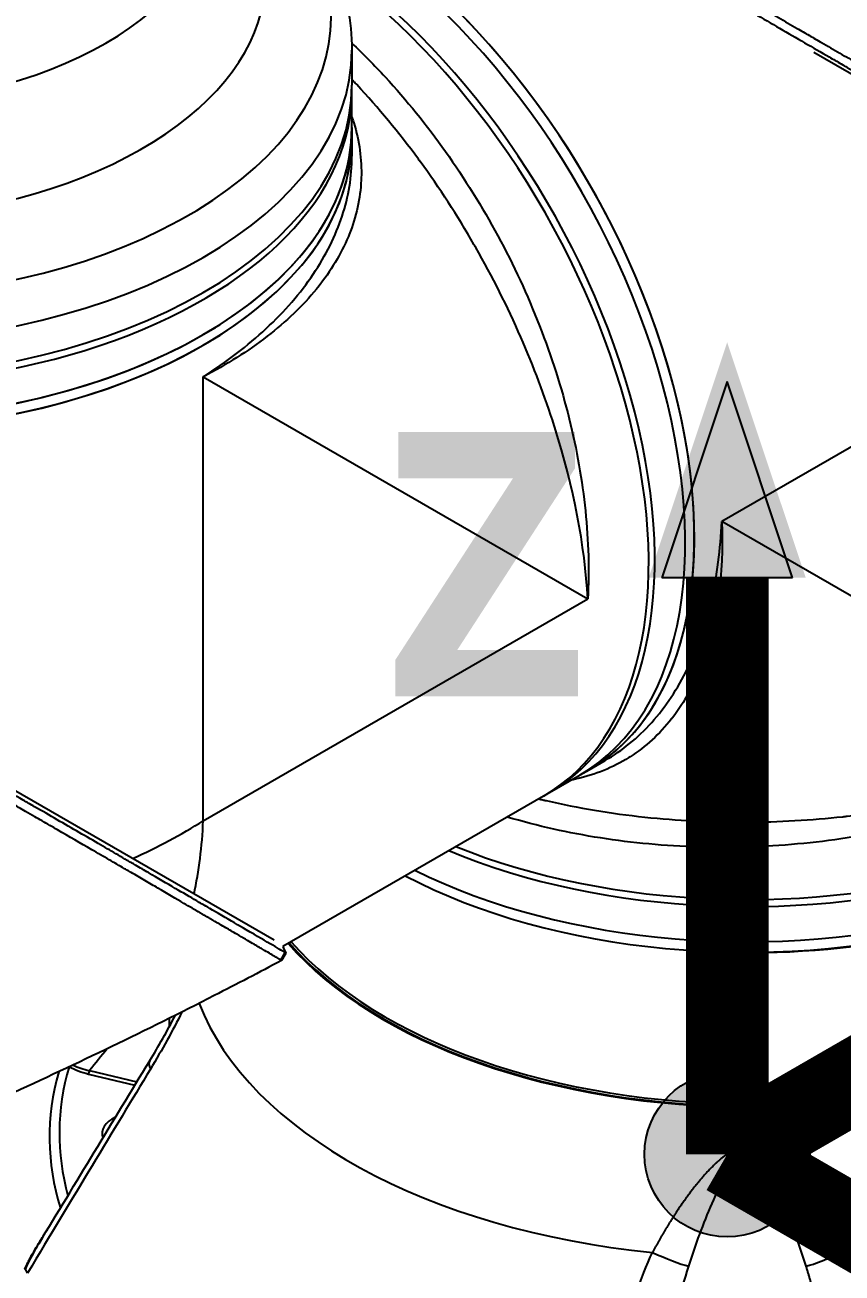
# Model space of a CAD drawing. Header units: millimetres. Extents: x 0 to 4378, y 0 to 2376.
# Drawn here: x 2624.8 to 2719.8, y 1084.8 to 1229.9 of the extents above; entities that cross this region are included whole.
import ezdxf

# ---------------------------------------------------------------- set-up
doc = ezdxf.new("R2010")
doc.units = ezdxf.units.MM
doc.header["$LTSCALE"] = 0.2
for name, color, linetype in [('01_Object Line', 4, 'Continuous'), ('07_Special Line2', 76, 'Continuous'), ('12_Before Rev.Num.', 5, 'Continuous')]:
    doc.layers.add(name, color=color, linetype=linetype)
doc.layers.add('14_Mark', color=7, linetype='Continuous', true_color=0xe03c31)
doc.styles.add('Rainbow-5.0 Style', font='malgunsl.ttf')

# ---------------------------------------------------------------- blocks, each defined once
blk = doc.blocks.new('Blk$A32R2-0W24N')
for p, q in [((-45.93464633045369, 192.9506762320998), (-45.93464633045369, 188.8681933274602)), ((7.732759883050676, 192.7212172819964), (57.86856884542067, 163.7752944815293)), ((-45.93464633045369, 183.9692138418941), (-45.93464633045369, 188.0516967465301)), ((-45.93464633045733, 183.9692138418977), (-45.93464633045733, 182.7444689705044)), ((-40.96117069884531, 183.8470536750756), (-40.96082902737726, 183.8472509391904)), ((-40.5296627136413, 183.3093664109401), (-40.52997333118037, 183.3092142546302)), ((-40.4784478513393, 183.244426869318), (-40.47880016640192, 183.2454016344564)), ((-45.93464633045369, 182.7444689705007), (-45.93464633045369, 180.6164901960656)), ((-38.26035100993977, 180.3451734872579), (-38.26034904169137, 180.3451562649061)), ((-45.0872180275619, 175.7100448865749), (-45.08842148147596, 175.7094065359997)), ((-50.75671425797555, 164.353897581932), (-50.75663486595658, 164.3537743572815)), ((-28.84129116690019, 164.9763783476883), (-28.84142324921413, 164.9764529962995)), ((-28.81699242659306, 164.9279227679435), (-28.81695382187536, 164.9280322944614)), ((41.71930008756863, 163.9650476075185), (-2.96984848354623, 138.1637556501228)), ((-51.23093390135364, 163.8258257564376), (-51.23104385684564, 163.8260137911129)), ((-63.21534623903426, 103.3810013051443), (-63.21534623903426, 154.9835852198448)), ((-63.21534624003834, 154.9835852192555), (-18.5261976692309, 129.1822932620489)), ((-19.87349360305234, 146.4380846960339), (-19.87431748205017, 146.4376196808516)), ((-19.1488812506359, 142.1758959664949), (-19.14427548459935, 142.1710339223137)), ((41.71930008687741, 112.3624636932727), (-2.969848483920941, 138.1637556504793)), ((-18.44102196390668, 132.7609012753528), (-18.43939437555855, 132.7619457138862)), ((-63.21534624008927, 103.3810013045368), (-18.52619766946009, 129.1822932616487)), ((-54.97415183376688, 89.48891395830287), (-105.0845371853084, 118.4201584302136)), ((-18.37112908870586, 109.3177886588528), (-16.52838414501093, 110.3816979481453)), ((-16.52831330822664, 110.3817388409771), (-16.52827844501917, 110.3817589692117)), ((-19.43178926048859, 108.7054162231616), (-18.37112908870768, 109.3177886588601)), ((-22.96732316641646, 106.6641747708418), (-19.43178926048495, 108.705416223158)), ((-23.67442994760131, 106.2559264803785), (-53.96338335555629, 88.76859107681594)), ((-63.26779818351497, 102.3707042449751), (-63.26776356911432, 102.3707251388005)), ((-63.56294873988372, 99.13495089263597), (-63.56296629234203, 99.1372829594402)), ((-54.19691846721435, 87.18780060842255), (-53.69703427506101, 88.05362541640352)), ((-53.62372925124509, 88.0030768613542), (-54.12358011204742, 87.13730978524836)), ((1.970671492541442, 88.06281942805799), (1.967472924397953, 88.1157018302838)), ((-67.13684783530334, 79.47637642240807), (-67.12533398332016, 80.43056461357264)), ((-67.15050255768801, 78.34476774169161), (-67.15049614420423, 78.3452992466955)), ((-76.42625234851585, 74.34384642215446), (-70.92339744642413, 73.02883422606101)), ((-76.54101841079864, 73.94534375977673), (-71.14948475423444, 72.65597837120004)), ((0.45510363439098, 70.13576203753473), (0.4502388746768702, 70.21619183248913)), ((1.448913654097851, 71.03763382932812), (1.452619924624742, 70.97635751005146)), ((-4.795848645408114, 57.21489369974734), (-4.796001074217202, 57.21252053845819))]:
    blk.add_line(p, q)
for centre, major_axis, ratio, start_param, end_param in [((-104.9346463304537, 196.8698598205519), (-56.59999999999987, -5.745404152435185e-14), 0.5773502691896258, 5.575267253678036, 10.13269601427093), ((-104.9346463304537, 201.5238903318386), (48.99999999999989, 4.996003610813205e-14), 0.5773502691896258, 2.641526867392184, 6.783251093377194), ((-104.9346463304537, 211.3218493029708), (-42.9999999999999, -5.370703881624197e-14), 0.5773502691896258, 0, 3.14159265358979), ((-47.87112908871495, 160.4132874821371), (29.50000000000356, -51.09549882327981), 0.5773502691897108, 0, 2.500920673334123), ((-48.93178926049586, 159.8009150464422), (29.50000000000357, -51.09549882327982), 0.5773502691897108, 0, 2.437853318016238), ((-48.93178926049222, 159.800915046435), (29.50000000000662, -51.09549882327804), 0.5773502691897108, 0, 2.43785331801601), ((-47.87112908871131, 160.4132874821335), (29.50000000000501, -51.095498823279), 0.5773502691897103, 2.158933022814045e-13, 2.347719812479526), ((-52.46732316642374, 157.7596735941188), (29.50000000000661, -51.09549882327805), 0.5773502691897111, 6.271200159552621, 8.537461915029683), ((-53.17442994760677, 157.3514253036556), (29.50000000000353, -51.09549882327992), 0.5773502691897109, 0, 2.223797617280301), ((-104.9346463304537, 192.9506762320998), (-58.99999999999986, -5.526828994462106e-14), 0.577350269189626, 0, 3.141592653589791), ((-104.9346463304537, 188.8681933274602), (-58.99999999999986, -6.263739527057054e-14), 0.577350269189626, 0, 3.141592653589791), ((-104.9346463304537, 188.0516967465301), (59.00000000000003, 3.099083489832566e-14), 0.5773502691896263, 3.129607505961591, 6.295170454807365), ((-104.9346463304573, 183.9692138418977), (58.99999999999998, -1.993342990669333e-12), 0.5773502691896263, 3.141592653590159, 6.28318530717983), ((-104.9346463304537, 183.9692138418941), (59.00000000000004, 3.684552662974739e-14), 0.5773502691896263, 3.141592653589792, 6.283185307179585), ((-104.9346463304573, 182.7444689705044), (59, 8.84292639113937e-14), 0.5773502691896263, 3.141592653589779, 6.283185307179571), ((-104.9346463304537, 182.7444689705007), (59.00000000000004, 3.584632590758475e-12), 0.5773502691896263, 3.935465494700098, 6.283185307179274), ((11.49999999760803, 201.2231974896422), (-59.55512013460002, -6.744604874597825e-14), 0.5773502691896266, 0.7197705191019104, 0.7198013774410299), ((-38.349865213464, 165.9103917435386), (7.038307434912811, -12.19070607655343), 0.5773502691897108, 4.009786573945192, 4.009889088588389), ((-39.03229432387161, 165.5163911129421), (-7.538002848421741, 13.05620392106148), 0.5773502691897107, 1.024942765399047, 1.02496895615378), ((-2.37923813983798e-09, 152.3707961600085), (41.22500000000003, -2.423061751244404e-12), 0.5773502691896266, 2.407206995986531, 2.407208207024926), ((-25.78503936649577, 161.4812988118465), (2.086997151580644, -3.614785101787624), 0.5773502691897108, 3.543324367558018, 3.543358982471823), ((-21.69475429606973, 157.9636059558361), (1.502030149729136, -2.599841699367993), 0.5768803744338246, 3.637472782233321, 3.637477629888447), ((-18.95920412480336, 141.5541983094008), (0.3629905463261001, 0.3438573298300905), 0.3124597141036979, 1.590288555759715, 1.600406814922557), ((-18.42634136287415, 143.0974512484318), (1.489878993832679, -2.537724769499104), 0.6005541222674082, 5.237396690512462, 5.239746467622037), ((-12.46305473890789, 132.8499600280084), (-4.709524616951547, 8.157135916053996), 0.5773502691897108, 1.241654517838505, 1.242259115526974), ((-4.45788342726155, 132.8640177829875), (-1.050000000000345, 1.818653347947124), 0.5773502691897107, 4.178648361636808, 4.182618535143868), ((-4.45788342726155, 132.8640177829875), (1.050000000000235, -1.818653347947186), 0.577350269189711, 0.3608548924216475, 0.365748066909947), ((-20.54855602862881, 132.5894121662495), (1.755554613558159, -3.040709786143769), 0.5773502691897109, 0.1875274560292848, 0.187579561267337), ((-2.386514097452164e-09, 127.4676504417075), (59, 4.129509234562789e-14), 0.5773502691896264, 4.084224324664948, 6.295170454809195), ((-2.390152076259255e-09, 128.284147022634), (59.00000000000002, 4.421463195569687e-14), 0.5773502691896266, 4.101409425193822, 6.283185307179586), ((-2.375600161030889e-09, 151.962547869538), (45.52041990660653, 5.308253836489031e-14), 0.5773502691896266, 4.624837235398084, 4.624880793921906), ((-2.386514097452164e-09, 123.3851675370679), (59, 6.632194793354529e-14), 0.5773502691896263, 3.998893437925773, 6.283185307179583), ((-2.386514097452164e-09, 123.3851675370679), (59, 3.316097396677264e-14), 0.5773502691896263, 3.998893437925778, 6.283185307179585), ((-2.384695108048618e-09, 122.1604226656709), (59.09165072549224, 1.249000902703301e-15), 0.5773502691896264, 4.745744571991546, 6.338887980494307), ((-2.386514097452164e-09, 122.1604226656746), (59, 6.632194793354529e-14), 0.5773502691896263, 3.973424453184697, 6.283185307179583), ((-104.9346463304537, 127.467650441693), (58.9766781546919, 2.737738251465375), 0.6058813899903289, 5.288242262427492, 5.469669122578124), ((-104.9346463304537, 127.467650441693), (-27.11738820267104, 52.44417063851125), 0.6058813899904081, 3.77368197804071, 3.955108838191336), ((-2.384695108048618e-09, 106.2501111650199), (59.60191148938174, -3.903127820947816e-15), 0.5773502691896264, 4.737196531584993, 6.121673732729576), ((-2.384695108048618e-09, 104.6057461757264), (-59.70549839655694, -2.029626466892864e-15), 0.5773502691896263, 0.4657502136331582, 1.57841887507259), ((-2.384695108048618e-09, 104.6057461757264), (-59.56615699225514, -5.074066167232161e-16), 0.5773502691896263, 0.4649758184422996, 1.578355034409329), ((-2.384695108048618e-09, 104.7633464279643), (59.36627882685134, 3.547162563677375e-12), 0.5773502691896263, 3.608875971456701, 4.719947687998945), ((-2.384695108048618e-09, 90.34651612197922), (-65.25560367725629, 4.621303340002215e-14), 0.5773502691896264, 0.2191240792384068, 1.401331168115268), ((-65.14702211911754, 72.91231069276546), (-4.274898243905269, 2.593309471739197), 0.3496061413240926, 0.0005120949614934034, 0.4861797451181724), ((-65.14702211911754, 72.91231069276546), (-4.274898243905271, 2.593309471739198), 0.3496061413240925, 6.696974976350134e-06, 0.0005120949614925152), ((-2.404703991487622e-09, 66.609409410019), (-81.07590775918526, 3.747002708109903e-15), 0.5773502691896263, 6.120234651266788, 6.460297750508934), ((-2.386514097452164e-09, 67.04690345305426), (-79.92684109452223, 1.249000902703301e-15), 0.5773502691896263, 6.115065684133019, 6.440823800064382), ((-57.50403613866365, 89.22284769350517), (23.24753579660753, 12.47741493439222), 0.4066503396386232, 3.392816414065004, 3.570126659114223), ((-57.83657003371081, 89.28530528113333), (22.67497017036358, 12.33938825944346), 0.3942743476476366, 3.416169540277396, 3.571085708690813), ((-76.54101841078591, 74.19029273411434), (0.06977634586539093, 0.2917726196933818), 0.3124597140993001, 3.794856234446188, 5.33947153642), ((1.249103981946973, 71.0378800412509), (0.1999110964102721, -0.005962678260897442), 0.5478887936628901, 0.05214096397951806, 1.608111451200515), ((2.902592206890404, 49.59949752154716), (0.04934282448138475, 40.04344659616069), 0.04359882333085643, 0.9817090675919866, 1.007712767244421), ((0.4502388746768702, 70.3794911486766), (0.000872812686343404, -0.1999980954859686), 0.006171600154918978, 4.131802388144658, 5.667692129036988), ((-70.71067812103865, 67.04690345304698), (-4.250000000000003, 1.561251128379127e-16), 0.5773502691896263, 5.396604652881178, 6.496745877993432), ((-10.28190004478165, 53.55830315544881), (-4.563237517688791, 2.043737594989293), 0.1232512958394319, 1.466897720719475, 2.490387923922817), ((10.28190004002863, 53.55830315545245), (-4.563237517687901, -2.043737594991098), 0.1232512958400607, 0.6512047296789483, 1.674694932874679), ((-2.384695108048618e-09, 49.90047525356931), (-86.43015846101655, 3.122502256758252e-16), 0.5773502691896263, 6.258490084264037, 9.449473183684935)]:
    blk.add_ellipse(centre, major_axis=major_axis, ratio=ratio, start_param=start_param, end_param=end_param)
for points, knots in [([(-61.93464633045369, 218.2341108524051), (-58.87208418078444, 216.2328874800878), (-56.14343115227712, 213.9843152050125), (-51.37786205237353, 208.8554456822349), (-49.39545355577684, 205.9370233514855), (-46.66702501817963, 199.668319974764), (-45.93464633045369, 196.31463138666), (-45.93464633045369, 192.9506762320998)], [6.344934220548364, 6.344934220548364, 6.344934220548364, 6.344934220548364, 6.57619970364088, 6.57619970364088, 6.82239158710903, 6.82239158710903, 7.068583470577182, 7.068583470577182, 7.068583470577182, 7.068583470577182]), ([(-33.71923525408056, 217.2462483934432), (-32.66008932683326, 216.634741273032), (-31.56283003471071, 216.0005320804557), (-29.30356971650326, 214.6933843072547), (-28.14259589073117, 214.0210015314588), (-26.16144982018523, 212.8727094438), (-25.35876247647502, 212.4072447174622), (-23.46187089068553, 211.3067663236579), (-22.36222918133717, 210.6684822848692), (-20.61311072459648, 209.6527710523696), (-19.97380502372471, 209.281468808178), (-18.59607593015971, 208.4811304926443), (-17.8567162997515, 208.0515283807836), (-15.13698848764761, 206.4711998336716), (-13.13832577714675, 205.3094339347008), (-7.124504442032048, 201.8143237978657), (-3.11121499345245, 199.482343595133), (2.788468214886962, 196.0585739528797), (4.734958875480515, 194.9296772276575), (7.609901390089362, 193.2636570085961), (8.562490057231116, 192.7118422183485), (9.978741805212849, 191.89176838407), (10.44918096355104, 191.6194130564108), (11.15193973936584, 191.2126439465283), (11.38570911431088, 191.0773481242941), (12.00235445157705, 190.7204971842075), (12.28366152778653, 190.5577438807304), (12.31732370555801, 190.5382677753078)], [0, 0, 0, 0, 0.4493563125055675, 0.4493563125055675, 0.8984674872382458, 0.8984674872382458, 1.197467799409754, 1.197467799409754, 1.595857780738837, 1.595857780738837, 1.823370048241626, 1.823370048241626, 2.08311788140897, 2.08311788140897, 2.775822454205861, 2.775822454205861, 4.159485792213735, 4.159485792213735, 4.850948749516448, 4.850948749516448, 5.197063108850871, 5.197063108850871, 5.370242404457572, 5.370242404457572, 5.456832188625868, 5.456832188625868, 5.599134327563663, 5.599134327563663, 5.599134327563663, 5.599134327563663]), ([(1.438893715025188, 197.9979657843796), (1.467638435169647, 197.9812842520696), (1.572068807337928, 197.9206820547479), (1.803637696093574, 197.7863068309307), (1.894747544451093, 197.7334392342163), (2.167940109324263, 197.5749198505109), (2.349887455358839, 197.4693507821648), (2.895157705999736, 197.1529975709709), (3.257887756704804, 196.9425744680921), (4.3433764244146, 196.3129615331418), (5.06291685130418, 195.8957133946242), (6.257477223602109, 195.2032556381673), (6.733442829234264, 194.9273341411172), (7.682437731775281, 194.3773441529011), (8.155447486349658, 194.1033542577788), (9.332860974242067, 193.4213402804744), (10.03559290022349, 193.0143520715101), (11.08349226196697, 192.4076962004874), (11.43177481219936, 192.2060987696568), (11.95258041374836, 191.9046782241312), (12.125913215943, 191.8043668969622), (12.38550140791995, 191.6541458911888), (12.47196222397179, 191.6041132633836), (12.58080820766736, 191.5411284407928), (12.80001833420829, 191.4142833279402), (12.81731359649893, 191.404275683868)], [-1.054271393679411, -1.054271393679411, -1.054271393679411, -1.054271393679411, -1.01601116728266, -1.01601116728266, -0.991173260683727, -0.991173260683727, -0.9414978535694432, -0.9414978535694432, -0.842144080391757, -0.842144080391757, -0.643563625011893, -0.643563625011893, -0.5113721437959878, -0.5113721437959878, -0.3790245211111146, -0.3790245211111146, -0.1803343081606392, -0.1803343081606392, -0.0809759813401702, -0.0809759813401702, -0.0312964957634915, -0.0312964957634915, -0.006456822333047677, -0.006456822333047677, -7.474296861312978e-07, -7.474296861312978e-07, -7.474296861312978e-07, -7.474296861312978e-07]), ([(-45.94853385067654, 193.7613662418662), (-44.6303566656934, 192.5163309107884), (-43.3338654767249, 191.2033034601154), (-42.07437133230997, 189.8359469221032), (-39.59763958239819, 187.1471092120082), (-37.25866761814541, 184.2538586837618), (-35.06014927948127, 181.155102936631), (-32.86151145829717, 178.0561787819315), (-30.80158904047312, 174.7382446789197), (-28.97675448770133, 171.3536924074579), (-27.15176730371968, 167.9688570482394), (-25.53444093229518, 164.4844941370357), (-24.13459063514892, 160.8957709250644), (-22.73459281225223, 157.3066695090165), (-21.58367486627321, 153.6909472856423), (-20.69468579960085, 150.108995864819), (-19.80534384665225, 146.5256225800549), (-19.17475277290941, 142.9352784905532), (-18.81014170170602, 139.4124531941125), (-18.44571299792369, 135.8913899082545), (-18.3510817849492, 132.4174191934289), (-18.52619766946009, 129.1822932616487)], [0.59319775593878, 0.59319775593878, 0.59319775593878, 0.59319775593878, 0.6249764775211459, 0.6249764775211459, 0.6249764775211459, 0.6874677316994332, 0.6874677316994332, 0.6874677316994332, 0.7499623820797922, 0.7499623820797922, 0.7499623820797922, 0.8124622595828648, 0.8124622595828648, 0.8124622595828648, 0.8749687237483479, 0.8749687237483479, 0.8749687237483479, 0.9375, 0.9375, 0.9375, 1, 1, 1, 1]), ([(-18.52619766946009, 129.1822932616487), (-18.87690677382852, 135.3754162938749), (-20.18755745309318, 142.1819175008859), (-22.35983658698206, 149.0767391637164), (-22.38678744322169, 149.1622812768474), (-22.41387768648929, 149.2478645633091), (-22.44110729795648, 149.333488067532), (-23.51625301711101, 152.714283424626), (-24.80786295955295, 156.1553303931432), (-26.3135686343594, 159.598886800828), (-27.86687540237108, 163.1513071466979), (-29.61432285862975, 166.6323593017769), (-31.55618072183643, 170.031786215688), (-31.6221782315788, 170.1473218144165), (-31.68843418474353, 170.2628054913002), (-31.75494464603617, 170.3782305198838), (-33.65610960493541, 173.6775914843311), (-35.77088844416357, 176.9384997033121), (-38.00507556531375, 179.9976210932728), (-38.07447558418426, 180.0926458475515), (-38.14399393963322, 180.1874906710946), (-38.21363025807841, 180.2821549989094), (-40.47710996341993, 183.3591526001255), (-42.86564463306604, 186.2468756709495), (-45.38271808404352, 188.9429952123319), (-45.43604126511309, 189.0001114122715), (-45.48942545251339, 189.0571402360438), (-45.54286961908656, 189.114080725918), (-45.6731178426744, 189.2528498027314), (-45.80371505166477, 189.3910867795785), (-45.93464519008921, 189.5287768170601)], [0, 0, 0, 0, 0.1234681652010437, 0.1234681652010437, 0.1234681652010437, 0.125, 0.125, 0.125, 0.1854836256489308, 0.1854836256489308, 0.1854836256489308, 0.2478793691506865, 0.2478793691506865, 0.2478793691506865, 0.25, 0.25, 0.25, 0.3106170665940803, 0.3106170665940803, 0.3106170665940803, 0.3125, 0.3125, 0.3125, 0.3737034301339614, 0.3737034301339614, 0.3737034301339614, 0.375, 0.375, 0.375, 0.3781598569618989, 0.3781598569618989, 0.3781598569618989, 0.3781598569618989]), ([(-45.93464570347351, 185.1549314853619), (-45.88894886433263, 185.0220421330232), (-45.84468975966593, 184.8890690014523), (-45.80188743689359, 184.7560542239444), (-45.77626327627149, 184.6764232178903), (-45.75116263310338, 184.5967825365915), (-45.72658938224049, 184.5171410983348), (-45.06761224837646, 182.3814087521096), (-44.77869686473241, 180.2449319290026), (-44.85104579079416, 178.1123377102558), (-44.85403311661685, 178.0242817552862), (-44.85763694865818, 177.9362318461899), (-44.86185687567558, 177.8481888602619), (-44.96364884986542, 175.7244390147898), (-45.43628251032715, 173.5839348104164), (-46.25351239534393, 171.5329264536958), (-46.28649048300758, 171.4501610842126), (-46.32002999991892, 171.3675358563669), (-46.35412931833343, 171.2850579531878), (-47.2000763697888, 169.2389191371076), (-48.38416759251777, 167.2671112950047), (-49.89930859754895, 165.3755374596367), (-49.95126658045046, 165.3106706514227), (-50.00363459637083, 165.2458703896264), (-50.05641246797313, 165.1811380161998), (-50.84573250493486, 164.2130322962257), (-51.73293017495416, 163.2543861214072), (-52.69429804888023, 162.3332616861953), (-53.64961901846982, 161.4179310282634), (-54.67986215890051, 160.536699386721), (-55.77944532286892, 159.6885867899509), (-57.98844009451386, 157.9847808811101), (-60.47896229207254, 156.4090368960133), (-63.21534624044216, 154.9835852189644)], [0.6837469029980274, 0.6837469029980274, 0.6837469029980274, 0.6837469029980274, 0.6875, 0.6875, 0.6875, 0.6897468397549366, 0.6897468397549366, 0.6897468397549366, 0.75, 0.75, 0.75, 0.7524878851863046, 0.7524878851863046, 0.7524878851863046, 0.8125, 0.8125, 0.8125, 0.8149216989851921, 0.8149216989851921, 0.8149216989851921, 0.875, 0.875, 0.875, 0.8770602355334463, 0.8770602355334463, 0.8770602355334463, 0.9078721106244801, 0.9078721106244801, 0.9078721106244801, 0.9384901822130994, 0.9384901822130994, 0.9384901822130994, 1, 1, 1, 1]), ([(-63.21534624044216, 154.9835852189644), (-60.50170289810376, 156.7017889027047), (-58.02589190917206, 158.6047714753513), (-55.89168024281389, 160.596971397732), (-54.8242097652892, 161.59341173961), (-53.83303666666325, 162.6185923333032), (-52.91993172726507, 163.6746934892035), (-52.0074506150504, 164.7300731238574), (-51.17126069725055, 165.8200330269974), (-50.43166387760539, 166.9167599126158), (-48.95196460527222, 169.1109634725799), (-47.83603883262913, 171.3524542101441), (-47.08052554991627, 173.642904451699), (-46.32501226720524, 175.9333546932539), (-45.93721088917118, 178.2870768041175), (-45.9346592590864, 180.5931600433833), (-45.9346506261536, 180.6009622173369), (-45.93464626070636, 180.6087640964906), (-45.93464616307028, 180.6165656809462)], [0, 0, 0, 0, 0.0625, 0.0625, 0.0625, 0.093760678543191, 0.093760678543191, 0.093760678543191, 0.125, 0.125, 0.125, 0.1875, 0.1875, 0.1875, 0.25, 0.25, 0.25, 0.2502114563185163, 0.2502114563185163, 0.2502114563185163, 0.2502114563185163]), ([(-53.69703427506101, 88.05362541640352), (-53.69981337344143, 88.0553850744036), (-53.7252851304238, 88.07154647030984), (-53.81119535831385, 88.12439428683138), (-53.84834943313945, 88.14707689511124), (-53.97419621819972, 88.22341804038297), (-54.07724882016191, 88.28534301965556), (-54.44177870209387, 88.50301635857613), (-54.75857618644295, 88.69063196785282), (-55.91065880078713, 89.36952195952472), (-56.95093493243257, 89.97871968898107), (-59.06970145677951, 91.21454792933946), (-60.02207113210898, 91.76897396590721), (-62.09618805164246, 92.97432609087264), (-62.95369380560442, 93.47086212462455), (-63.29032343593826, 93.66753810954833), (-63.34977052279282, 93.70233301815824), (-63.59352938824668, 93.84509622709447), (-63.77850366566781, 93.95336291924468), (-64.73240339891163, 94.51160347350378), (-65.56431333870933, 94.99826751194269), (-67.4292869151468, 96.08882955903391), (-68.47285550390006, 96.69882270063681), (-70.07010548825929, 97.63225018241064), (-70.56709589630736, 97.92259172831837), (-71.2427281452874, 98.31738615222275), (-71.40185771747747, 98.4105813682836), (-71.72782041284881, 98.60064359417447), (-71.892009404688, 98.69583800938562), (-72.39291434989718, 98.98633577022702), (-72.74903998804439, 99.19293058079347), (-73.77490321009645, 99.78784788581834), (-74.44924517207983, 100.1788002251997), (-76.76285315910354, 101.5198131485049), (-78.44676920662096, 102.4952860701596), (-81.04058628994244, 103.9968848062417), (-81.91271280304136, 104.5016407495714), (-83.2452782074215, 105.2726647475465), (-83.69576466043509, 105.5332429615737), (-85.11621601060688, 106.3547081057768), (-86.08302856066803, 106.9141312630964), (-88.01140078312164, 108.0281563636236), (-88.95590398806962, 108.5744934411559), (-90.86320338018413, 109.676332680654), (-91.81372239902339, 110.2253200920386), (-93.71100776244202, 111.3208752847568), (-94.65383282903349, 111.865168934055), (-99.27633335696737, 114.5330496781899), (-103.1053794270683, 116.7409780858143), (-108.7081382081396, 119.9693021779894), (-110.3949775147375, 120.9410178786384), (-115.0779476663847, 123.6380583493337), (-118.1076606374409, 125.3823805525062), (-125.7321050620158, 129.7715484900364), (-130.3068384236085, 132.4048565089943), (-135.8299880251034, 135.5862621872075), (-136.9199777591566, 136.2142468471939), (-138.7994208903365, 137.2973047860069), (-139.59516828292, 137.7559605852002), (-140.9682145880779, 138.5474950890566), (-141.5496788722594, 138.8827722535061), (-142.9858619341539, 139.7109801134502), (-143.8313242786426, 140.1986669838807), (-145.4849578190842, 141.1528076559262), (-146.2923187818633, 141.6187865491011), (-147.0790908155723, 142.0730147125541)], [9.890624780492436e-07, 9.890624780492436e-07, 9.890624780492436e-07, 9.890624780492436e-07, 0.02099923717382714, 0.02099923717382714, 0.03362041991416904, 0.03362041991416904, 0.05885341894005005, 0.05885341894005005, 0.1092900162834643, 0.1092900162834643, 0.2101393010227794, 0.2101393010227794, 0.2773865250958173, 0.2773865250958173, 0.3432593418124464, 0.3432593418124464, 0.3572551634940412, 0.3572551634940412, 0.400140981723559, 0.400140981723559, 0.5721057147858726, 0.5721057147858726, 0.7581527101278068, 0.7581527101278068, 0.839265306679439, 0.839265306679439, 0.8651235719039707, 0.8651235719039707, 0.8858205618285798, 0.8858205618285798, 0.9369757970599992, 0.9369757970599992, 1.031169459668294, 1.031169459668294, 1.255712309928325, 1.255712309928325, 1.367089424415377, 1.367089424415377, 1.423303214592771, 1.423303214592771, 1.543936408334071, 1.543936408334071, 1.662482103429481, 1.662482103429481, 1.779397001382567, 1.779397001382567, 1.892284281206336, 1.892284281206336, 2.327177115365628, 2.327177115365628, 2.5112095394714, 2.5112095394714, 2.83326965921205, 2.83326965921205, 3.31806138270669, 3.31806138270669, 3.439023590853387, 3.439023590853387, 3.52969817980121, 3.52969817980121, 3.597738268389915, 3.597738268389915, 3.699741305391441, 3.699741305391441, 3.801674443614834, 3.801674443614834, 3.801674443614834, 3.801674443614834]), ([(-2.969848483360693, 138.1637556518544), (-2.700893201532381, 131.963567928462), (-3.460251224114472, 126.2873443080098), (-5.234079892265072, 121.6365487922485), (-5.25240813426899, 121.5884940351825), (-5.270849998811173, 121.5405325544925), (-5.28940530377804, 121.4926650174166), (-6.172720138720251, 119.2139578936767), (-7.31384526542206, 117.1475940584787), (-8.693700356914633, 115.3625020803884), (-8.73098043954451, 115.3142735548972), (-8.76841840916677, 115.2662656959583), (-8.806014047397184, 115.2184785541976), (-10.19642465781726, 113.4511525539492), (-11.80315347026044, 111.9856530422257), (-13.61555796735593, 110.8234332109678), (-13.66602939933728, 110.7910679750312), (-13.71668062384924, 110.758936916478), (-13.76750940097554, 110.7270409886696), (-15.59947061501225, 109.5774539647609), (-17.66652407833863, 108.7316926745407), (-19.86302997406892, 108.2374479665959), (-19.9159104744158, 108.2255491105534), (-19.96887130006326, 108.2138459133785), (-20.02191224968374, 108.2023384049244), (-20.16705766866653, 108.1708483553048), (-20.31280744824107, 108.1408211272537), (-20.45916033763751, 108.1122577133865)], [0, 0, 0, 0, 0.1237216352332072, 0.1237216352332072, 0.1237216352332072, 0.125, 0.125, 0.125, 0.1858558342160932, 0.1858558342160932, 0.1858558342160932, 0.1875, 0.1875, 0.1875, 0.2483066695695646, 0.2483066695695646, 0.2483066695695646, 0.25, 0.25, 0.25, 0.3110306965146681, 0.3110306965146681, 0.3110306965146681, 0.3125, 0.3125, 0.3125, 0.3165207174177286, 0.3165207174177286, 0.3165207174177286, 0.3165207174177286]), ([(-16.52827844501917, 110.3817589692117), (-14.53275566445154, 111.5338742184613), (-12.72477359926415, 113.0075254261683), (-11.10582028904355, 114.8118289639024), (-9.485779783795806, 116.6173441671126), (-8.084352004245375, 118.7312771539473), (-6.929245480268946, 121.0917786144819), (-5.773934411479786, 123.4526980696464), (-4.850845973040123, 126.0959250925225), (-4.181366974629782, 128.9713771906099), (-3.512036789870763, 131.8461901252304), (-3.101034850544238, 134.9545697390458), (-2.969848483360693, 138.1637556518544)], [0.7500223936594709, 0.7500223936594709, 0.7500223936594709, 0.7500223936594709, 0.8124832763978168, 0.8124832763978168, 0.8124832763978168, 0.8749861042377828, 0.8749861042377828, 0.8749861042377828, 0.9375, 0.9375, 0.9375, 1, 1, 1, 1]), ([(-54.19691846721253, 87.18780060842982), (-54.19833317458324, 87.1886955766895), (-54.21428023084627, 87.19873191213264), (-54.22764745209861, 87.20708030622336), (-54.23620116476741, 87.21239251506631), (-54.26335593592739, 87.22921191762362), (-54.28343655570643, 87.24157227238175), (-54.34953506282545, 87.2820456405534), (-54.40144116924421, 87.31356796846012), (-54.57975165050448, 87.42112161004479), (-54.72898721442107, 87.51031059358866), (-55.2628361229763, 87.82750199765724), (-55.73395827807144, 88.10530788496544), (-56.47272254912605, 88.5389980306245), (-56.64529542359742, 88.64022641297561), (-57.03273026777242, 88.86721458232932), (-57.25007145601921, 88.9943667506086), (-57.73574124916195, 89.27835807707015), (-58.00699688818895, 89.43694452927593), (-58.61532098458702, 89.7920191061421), (-58.95625977320742, 89.9906544434998), (-59.52893944506286, 90.32454860805592), (-59.75072301862201, 90.45409082608239), (-60.1784607615009, 90.70305796636967), (-60.38431360286995, 90.82233162876946), (-60.82532103317317, 91.07869142773052), (-61.06100374122434, 91.21619558309612), (-61.39699742937955, 91.41224548525497), (-61.49352939908567, 91.46852823564404), (-61.68140838306863, 91.57732886001759), (-61.77006754573085, 91.62834383448353), (-62.01149621028344, 91.76765630377486), (-62.15502611269039, 91.85176846502145), (-62.41485301326975, 92.00300118753512), (-62.52591742481309, 92.06717630415369), (-62.75199819768568, 92.1983659074067), (-62.86865529894203, 92.26623085312895), (-63.04190500758159, 92.36674959778247), (-63.09388498945191, 92.39690160169994), (-63.22820951351423, 92.47489281940943), (-63.31770871704794, 92.52682575332437), (-63.43065428363661, 92.5924383768288), (-63.46062094884473, 92.6097727751112), (-63.51257537649872, 92.63983703438862), (-63.53641927966237, 92.65367088971834), (-63.58280482790178, 92.68059532192274), (-63.60004853003011, 92.69058211071751), (-63.63876012223955, 92.71301576218684), (-63.66383286536256, 92.72764062744318), (-63.7316341321748, 92.76723354960995), (-63.77205109413262, 92.79081154752203), (-63.87097703117615, 92.84867152437073), (-63.93003149754077, 92.88332978945255), (-64.08010369586191, 92.97120480845479), (-64.17183820050559, 93.0249028070175), (-64.35778264996588, 93.13373495236738), (-64.4519899380648, 93.18886325942731), (-64.83873876153666, 93.41518407134572), (-65.1400373648139, 93.59148753234331), (-66.37516059522932, 94.31406602675997), (-67.38429344847827, 94.90417452974361), (-68.9705833434491, 95.83144728792104), (-69.4838944002986, 96.13145110565165), (-70.51916312294634, 96.73644936701021), (-71.03859112244754, 97.03992844377353), (-71.72057872468213, 97.43842031679378), (-71.86781390226315, 97.52454846764158), (-72.052859105057, 97.63261564748973), (-72.09558442630077, 97.65752507514117), (-72.21150306816708, 97.72503065606361), (-72.2887583412612, 97.76995054068539), (-72.9312234024037, 98.14255720313304), (-73.52209285648496, 98.48528063242338), (-74.8048816600749, 99.22908376895793), (-75.48385236322065, 99.6226766806285), (-77.46256474546317, 100.7694241502795), (-78.78639537181516, 101.5363081944524), (-80.73449585560229, 102.6642233528655), (-81.33353377270396, 103.010991325631), (-82.22222425234213, 103.5253194550969), (-82.50700759221581, 103.6901102295087), (-83.14281209596083, 104.0580635209153), (-83.49445938137978, 104.2615283083069), (-84.11664107389515, 104.6214533286693), (-84.38718901927132, 104.7779357422987), (-84.95673050601363, 105.1072837343272), (-85.25648318054664, 105.2806290578446), (-85.87206980928568, 105.6368554771761), (-86.18940253459368, 105.8204221823107), (-86.74869210708857, 106.1437776212188), (-86.9946633492109, 106.2858464036108), (-87.4084594760061, 106.5249583898112), (-87.5756214256071, 106.6216210965431), (-87.97272753489597, 106.851092407087), (-88.20183063025979, 106.9833327206834), (-88.66924571082018, 107.2535509733571), (-88.90701818108937, 107.3910433740457), (-89.56826712283328, 107.7732701432906), (-89.99338844166414, 108.0189565339751), (-90.85287245782092, 108.5155123393561), (-91.2876016667542, 108.7665590608012), (-92.13310608625034, 109.2549011028204), (-92.54311945347945, 109.4917047553536), (-93.73123697601477, 110.1779382596142), (-94.51357824557635, 110.629530404407), (-95.9950920192714, 111.4846914831141), (-96.69230616719506, 111.887084413298), (-98.01017814972874, 112.6475398010298), (-98.62956412150197, 113.0048640767054), (-99.79803613347394, 113.6789119595342), (-100.3464790357921, 113.9952982166069), (-101.8627070761613, 114.8696489144932), (-102.8364969432878, 115.4311484836726), (-104.5554738466635, 116.4220971698633), (-105.2971765750772, 116.8496081698831), (-107.1614448218024, 117.9240026722509), (-108.2906207281267, 118.5746401982033), (-109.9964822720976, 119.5573539752513), (-110.567465665059, 119.8862699218262), (-111.4268927493031, 120.3813007267308), (-111.7138913209092, 120.5466094514195), (-112.1450562172759, 120.7949352530122), (-112.288891006805, 120.8777794756752), (-112.5774704561591, 121.0439808764277), (-112.7215439758347, 121.1269528033372), (-112.8650377936301, 121.2095981352904)], [-8.505803485241142, -8.505803485241142, -8.505803485241142, -8.505803485241142, -8.494785484210482, -8.494785484210482, -8.478062525713433, -8.478062525713433, -8.444627324451433, -8.444627324451433, -8.3777519753503, -8.3777519753503, -8.243882613135993, -8.243882613135993, -7.976301428436781, -7.976301428436781, -7.899894035317415, -7.899894035317415, -7.812616520462417, -7.812616520462417, -7.713811263231971, -7.713811263231971, -7.601205973293881, -7.601205973293881, -7.533203876128389, -7.533203876128389, -7.472897465749803, -7.472897465749803, -7.406802277668876, -7.406802277668876, -7.380659139869229, -7.380659139869229, -7.356700860126752, -7.356700860126752, -7.315971085684748, -7.315971085684748, -7.284980508640999, -7.284980508640999, -7.25328617282008, -7.25328617282008, -7.239037181155592, -7.239037181155592, -7.215436250665835, -7.215436250665835, -7.206289318662662, -7.206289318662662, -7.198131237088759, -7.198131237088759, -7.189481637360927, -7.189481637360927, -7.169746722959626, -7.169746722959626, -7.137336555004043, -7.137336555004043, -7.092372403346253, -7.092372403346253, -7.023785412598983, -7.023785412598983, -6.95493674234106, -6.95493674234106, -6.744241660112731, -6.744241660112731, -6.117798290935513, -6.117798290935513, -5.832067618266489, -5.832067618266489, -5.558694215663527, -5.558694215663527, -5.484409439096631, -5.484409439096631, -5.462185750066446, -5.462185750066446, -5.424225793229666, -5.424225793229666, -5.133134927515425, -5.133134927515425, -4.815364197693821, -4.815364197693821, -4.219580454458013, -4.219580454458013, -3.958906102118308, -3.958906102118308, -3.836726106073649, -3.836726106073649, -3.687479805912565, -3.687479805912565, -3.574079641381796, -3.574079641381796, -3.448903689995286, -3.448903689995286, -3.319243722902494, -3.319243722902494, -3.216967389430177, -3.216967389430177, -3.148247674814029, -3.148247674814029, -3.053870980122112, -3.053870980122112, -2.956864561895519, -2.956864561895519, -2.784948080220867, -2.784948080220867, -2.611143099673075, -2.611143099673075, -2.449015174964733, -2.449015174964733, -2.143447821133309, -2.143447821133309, -1.875779236044487, -1.875779236044487, -1.641340578306116, -1.641340578306116, -1.436278800083687, -1.436278800083687, -1.077298484688816, -1.077298484688816, -0.8079859130230599, -0.8079859130230599, -0.4041053116475488, -0.4041053116475488, -0.2021492294928372, -0.2021492294928372, -0.1011953881907618, -0.1011953881907618, -0.05071746640883749, -0.05071746640883749, -4.884723076297437e-10, -4.884723076297437e-10, -4.884723076297437e-10, -4.884723076297437e-10]), ([(41.71930008762138, 112.362463694546), (38.99573942216011, 110.587107200452), (36.01279580448318, 108.9646436010153), (32.79886064771017, 107.5235373346513), (29.6071513994284, 106.0923970117328), (26.14654486962718, 104.827642546843), (22.59683805827808, 103.8015531539822), (19.03477180992559, 102.7718911034681), (15.36386825888258, 101.9667512712622), (11.58442441449915, 101.3833174612373), (7.804980570115731, 100.7998836512124), (3.902240838246144, 100.4451592623009), (0.05819792412876268, 100.3297449924721), (-3.787774734795676, 100.2142727836253), (-7.616840552129361, 100.3310185570081), (-11.42837630629037, 100.6828742674261), (-15.23608712877831, 101.0343768855164), (-18.94795770203564, 101.6172921499528), (-22.49764367695389, 102.4099816482849), (-24.33385506274499, 102.820030732204), (-26.13917691514143, 103.2894397622949), (-27.90142520876907, 103.8154801658384)], [0, 0, 0, 0, 0.06271685863167983, 0.06271685863167983, 0.06271685863167983, 0.125, 0.125, 0.125, 0.1875, 0.1875, 0.1875, 0.25, 0.25, 0.25, 0.312531375573317, 0.312531375573317, 0.312531375573317, 0.375, 0.375, 0.375, 0.4073142949087501, 0.4073142949087501, 0.4073142949087501, 0.4073142949087501]), ([(-24.24656182566832, 105.9256058661776), (-24.0772729182172, 105.8847968889168), (-23.90772717033178, 105.8444556860559), (-23.7379349627081, 105.8045842762367), (-23.61844453374761, 105.7765249681579), (-23.49882345268634, 105.7486963217343), (-23.37907526893468, 105.7210991294633), (-19.69582743116189, 104.8722570377868), (-15.84040404121879, 104.22909368416), (-11.89410592284912, 103.8096934084424), (-8.147712517078617, 103.4115383831013), (-4.390295260436687, 103.2193055634925), (-0.6316899501289299, 103.2209569709958), (-0.4517063025177777, 103.2210360498866), (-0.2717113978978887, 103.2215597695176), (-0.09170659882147447, 103.222526889389), (3.651992420405804, 103.2426408292595), (7.440971465988696, 103.4601713094162), (11.10737674396478, 103.8568158623639), (11.27601774397044, 103.8750600358762), (11.44440197466793, 103.8936843730189), (11.61251265036481, 103.9126869813626), (15.27501151373872, 104.3266822922524), (18.82487791247149, 104.9152222651246), (22.26325079665185, 105.6669970439398), (22.39323129737386, 105.6954163182527), (22.52309626908027, 105.7240788926756), (22.65284387975044, 105.7529842372751), (26.17886735820139, 106.5385164192194), (29.61944066366414, 107.5100452698935), (32.80578453565067, 108.6155455382541), (35.99005966148798, 109.7203280562608), (38.96712596533689, 110.9747193496223), (41.71930008762138, 112.362463694546)], [0.6220861935830111, 0.6220861935830111, 0.6220861935830111, 0.6220861935830111, 0.625, 0.625, 0.625, 0.6270505768995198, 0.6270505768995198, 0.6270505768995198, 0.6901227897282368, 0.6901227897282368, 0.6901227897282368, 0.75, 0.75, 0.75, 0.7528672653347984, 0.7528672653347984, 0.7528672653347984, 0.8125, 0.8125, 0.8125, 0.8152428838997834, 0.8152428838997834, 0.8152428838997834, 0.875, 0.875, 0.875, 0.8772589928824207, 0.8772589928824207, 0.8772589928824207, 0.9386494254297342, 0.9386494254297342, 0.9386494254297342, 1, 1, 1, 1]), ([(-54.12369200902322, 87.13720696652308), (-56.71009135461463, 85.75753920322313), (-59.3181417775213, 84.39471389109531), (-69.80763778915207, 79.02217063405988), (-77.81155427639897, 75.16455026314361), (-94.11777548862483, 67.72760672299046), (-102.4982193356882, 64.1192432858079), (-110.7772333504927, 60.71983781910239)], [0, 0, 0, 0, 0.9979699845835621, 0.9979699845835621, 3.992554795752534, 3.992554795752534, 6.993833621554247, 6.993833621554247, 6.993833621554247, 6.993833621554247]), ([(-54.1236917167098, 87.13720010780162), (-54.12273129689493, 87.13771506911144), (-54.12645722121488, 87.14088764700864), (-54.1406196715543, 87.15104924570187), (-54.14874334352498, 87.15659902642801), (-54.16429469324976, 87.16686636747909), (-54.17003816952092, 87.17061522707081), (-54.18051454326087, 87.17736494556448), (-54.19543448687728, 87.18686178244388), (-54.19691846721253, 87.18780060842982)], [-0.1100956053612627, -0.1100956053612627, -0.1100956053612627, -0.1100956053612627, -0.06198407562410596, -0.06198407562410596, -0.02813302231070395, -0.02813302231070395, -0.01120758449657133, -0.01120758449657133, -6.486058106837626e-07, -6.486058106837626e-07, -6.486058106837626e-07, -6.486058106837626e-07]), ([(-53.62372530332505, 88.00307661189436), (-53.62327009190994, 88.00385954689409), (-53.62724995320605, 88.00718953336764), (-53.64150482077639, 88.01737663247695), (-53.64959852731954, 88.02289574291353), (-53.67675610207516, 88.04081281468461), (-53.69513573038967, 88.05242332342095), (-53.69703427506101, 88.05362541640352)], [5.193379264608016, 5.193379264608016, 5.193379264608016, 5.193379264608016, 5.349223048675388, 5.349223048675388, 5.459525515567609, 5.459525515567609, 5.641477367522953, 5.641477367522953, 5.641477367522953, 5.641477367522953]), ([(1.244910615994741, 71.14755529086688), (1.248224522369128, 71.25904597319459), (1.264793988153542, 71.81650019172957), (1.281363123274787, 72.37395844726416), (1.347638602721418, 74.6038044244633), (1.400655590927272, 76.38772265975422), (1.552126863782178, 81.48488538679158), (1.650572739828931, 84.79823253338691), (1.749006520716648, 88.11172726148652)], [0, 0, 0, 0, 0.0166316321081156, 0.0831581605454623, 0.0831581605454623, 0.349264274610568, 0.349264274610568, 0.8434812944739594, 0.8434812944739594, 0.8434812944739594, 0.8434812944739594]), ([(1.448913654096032, 71.03763382932812), (1.436294489602005, 70.62059606323601), (1.041857801506922, 70.31289405072312), (0.6675153835603851, 70.23836642970855), (0.5940280991853797, 70.22373588768096), (0.5209088935134787, 70.2167233542641), (0.4502388746768702, 70.21619183248913)], [0, 0, 0, 0, 0.8359035052967482, 0.8359035052967482, 0.8359035052967482, 1, 1, 1, 1]), ([(1.452619924626561, 70.97635751001508), (1.449499522957922, 70.86783632743754), (1.421803376346361, 70.76011094929709), (1.318644544451672, 70.555248459008), (1.242779145832174, 70.46056023341225), (1.061862999398727, 70.30909716375754), (0.9617921637945983, 70.2507738074928), (0.7640743794836453, 70.17549705061538), (0.6708355770533672, 70.15309283856914), (0.535430649675618, 70.13822024554975), (0.495264116447288, 70.13593951250368), (0.45510363439098, 70.13576203753473)], [0.03964738329097985, 0.03964738329097985, 0.03964738329097985, 0.03964738329097985, 0.0781729810393118, 0.0781729810393118, 0.1178623118196047, 0.1178623118196047, 0.1537190074562945, 0.1537190074562945, 0.1825701668262684, 0.1825701668262684, 0.1946468712909609, 0.1946468712909609, 0.1946468712909609, 0.1946468712909609]), ([(-6.805194088821736, 51.59189692571817), (-5.999909099144134, 54.11714968605156), (-5.106655671062981, 56.56019804211246), (-3.589426075506708, 60.06376927413658), (-3.057870736443874, 61.20830712869429), (-2.123481309445197, 62.81615054680879), (-1.786871297426842, 63.34011312539951), (-1.005499448521732, 64.22819402965251), (-0.534639834837435, 64.60779806405844), (0.5067294299351488, 64.6207877849447), (0.9828062078668154, 64.24755907686631), (1.762553237313114, 63.37380385643337), (2.094602936576848, 62.86189425682096), (3.036996852662924, 61.25164909792511), (3.571898293537743, 60.10210009353978), (5.098285500245765, 56.58372445229907), (5.997618901008536, 54.12433138854249), (6.805194084070536, 51.59189692571817)], [0, 0, 0, 0, 0.250000000000001, 0.250000000000001, 0.375000000000001, 0.375000000000001, 0.437500000000001, 0.437500000000001, 0.500000000000001, 0.500000000000001, 0.562500000000001, 0.562500000000001, 0.625, 0.625, 0.750000000000001, 0.750000000000001, 1, 1, 1, 1]), ([(-83.92444601295574, 51.27768175339952), (-83.8207460404883, 51.52741195937415), (-83.70425032222556, 51.78515071668517), (-83.57510552339227, 52.05086823473539), (-83.51053304971902, 52.18372714654106), (-83.44280179618727, 52.31858312973054), (-83.37190412593918, 52.45541898073498), (-83.3010064556911, 52.59225483173941), (-83.20767677146796, 52.76600037430035), (-83.14962319209008, 52.87180841319059), (-83.1222113684853, 52.92176900698541), (-83.0936888528231, 52.97321924619246), (-83.0640911321425, 53.02615924557904), (-82.96832297774563, 53.19745507236803), (-82.86072559787863, 53.38436123701103), (-82.74169321541558, 53.58682483064331), (-82.58587316350167, 53.85186100834107), (-82.39072572523764, 54.17528316722019), (-82.21458287216228, 54.46170076350973), (-82.14728199834644, 54.57113554426178), (-82.07892831096979, 54.68151193459926), (-82.00958831392563, 54.79279688218958), (-81.74600554560311, 55.21582537669747), (-81.4673990962674, 55.65297590656701), (-81.17380780205349, 56.10396701218633)], [1.437451387319987e-07, 1.437451387319987e-07, 1.437451387319987e-07, 1.437451387319987e-07, 0.125000000000007, 0.125000000000007, 0.125000000000007, 0.187500000000007, 0.187500000000007, 0.187500000000007, 0.250000000000008, 0.250000000000008, 0.250000000000008, 0.2795113409658079, 0.2795113409658079, 0.2795113409658079, 0.375000000000008, 0.375000000000008, 0.375000000000008, 0.500000000000008, 0.500000000000008, 0.500000000000008, 0.5477601508110241, 0.5477601508110241, 0.5477601508110241, 0.7293112512294422, 0.7293112512294422, 0.7293112512294422, 0.7293112512294422]), ([(-82.29177864671146, 54.25792410499344), (-82.57630588964821, 53.78800069516001), (-82.79786541496287, 53.40935288544279), (-83.02265159937815, 53.007615267652), (-83.0744381697532, 52.91506236690111), (-83.12646861032044, 52.82123708310974), (-83.17923810800312, 52.72464555133047), (-83.4688113537868, 52.19459837254544), (-83.71253555844305, 51.70007214921498), (-83.90362124118292, 51.2408900875671)], [0.506694726035741, 0.506694726035741, 0.506694726035741, 0.506694726035741, 0.7044425635758819, 0.7044425635758819, 0.7044425635758819, 0.749999999999998, 0.749999999999998, 0.749999999999998, 0.999996973904647, 0.999996973904647, 0.999996973904647, 0.999996973904647]), ([(-83.90362817959794, 51.24087341439736), (-83.90682338655824, 51.2431155769591), (-83.91014005421675, 51.24745555289337), (-83.91714397801843, 51.25983192867716), (-83.92083103174264, 51.26817247294821), (-83.92444483760482, 51.27768275330163)], [-0.00968373614810291, -0.00968373614810291, -0.00968373614810291, -0.00968373614810291, -0.005063892399640637, -0.005063892399640637, -9.827163419919313e-07, -9.827163419919313e-07, -9.827163419919313e-07, -9.827163419919313e-07]), ([(-83.6352227153584, 50.81205160877653), (-83.68136074214635, 50.92557988670887), (-83.72727112788561, 51.01807322198511), (-83.81761669301159, 51.16117839673825), (-83.86142641726838, 51.21076132760936), (-83.90362817959794, 51.24087341439736)], [-0.1213984384568967, -0.1213984384568967, -0.1213984384568967, -0.1213984384568967, -0.06074723058142439, -0.06074723058142439, -2.436636052046701e-05, -2.436636052046701e-05, -2.436636052046701e-05, -2.436636052046701e-05])]:
    blk.add_open_spline(points, degree=3, knots=knots)
for points in [[(-53.96723533168552, 88.7772799274644), (-53.85287443506968, 88.51931389158563), (-53.73836788532753, 88.26134912612906), (-53.62376046644204, 88.00347448453249)], [(1.958168078042945, 88.11552300964104), (1.788444804245955, 82.42246118520052), (1.618692990825366, 76.72983653894335), (1.448913654096032, 71.03763382932812)], [(1.478425816831077, 71.84951955050929), (1.642533295998874, 77.25355312767715), (1.806615410358063, 82.65798304459167), (1.970671492666952, 88.06281942597707)], [(-69.42192664705726, 75.505610284461), (-68.40041041418044, 77.18958515578197), (-67.40083802143454, 78.94965908411177), (-66.44430390244815, 80.77095168559754)], [(-65.68594559732264, 81.15135388903582), (-66.76729614332362, 78.99355839610871), (-67.9823168741932, 76.77394855616149), (-69.35019131449371, 74.50679664382187)], [(-82.29109926160527, 54.25751314470835), (-78.01065775089228, 61.33363006248692), (-73.72639650118799, 68.40872444064371), (-69.43555013654986, 75.48197865425027)], [(-74.36490678597693, 76.88184675557204), (-75.0521406670814, 76.03594522770436), (-75.7392515686588, 75.18994166020275), (-76.42625272189616, 74.34384651138316)], [(-69.35019131449371, 74.50679664382187), (-73.62960526219649, 67.41398082944943), (-78.39114951018564, 59.51574982290185), (-83.63522265939355, 50.81205146131833)], [(0.4487280684534198, 70.48918850071641), (0.8651380325864011, 70.491005757518), (1.234546916852196, 70.79888645148458), (1.244910615994741, 71.14755529086688)], [(-14.2984503000298, 42.7226591497747), (-13.55769737474657, 46.71139490167843), (-12.43526436095635, 50.1963324463286), (-11.00569647437624, 53.21087081790756)], [(-8.814036803203635, 42.05707673848519), (-8.410842829263856, 45.32803266421251), (-7.781954639973264, 48.52892258610882), (-6.80519409637418, 51.59189692773361)]]:
    blk.add_open_spline(points, degree=3)
blk.add_rational_spline([(11.00569644670759, 53.21087080729194), (9.718974722705752, 55.66326425253646), (8.272754391760827, 57.98802126776354), (5.801343061633816, 61.26999340057228), (4.933241263137461, 62.33370932954858), (3.402560539816477, 63.81467712725134), (2.863060155137646, 64.28383776740884), (1.596299557764723, 65.08280690934771), (0.8230036836976069, 65.42294943017623), (-0.8683343127049739, 65.41110770024534), (-1.633164118549757, 65.06513936812553), (-2.902569307505473, 64.25298819316959), (-3.449475206623902, 63.77269018235165), (-4.967126320349053, 62.29366744886647), (-5.829760819495277, 61.23439515282735), (-8.286228892829968, 57.96575462465989), (-9.722655826240953, 55.65624835859489), (-11.00569645145879, 53.2108708072883)], [0.999999998671379, 0.999999999009254, 0.999999999295967, 0.999999999631925, 0.999999999728596, 0.999999999846663, 0.999999999881044, 0.999999999935935, 0.999999999956991, 0.999999999956251, 0.999999999934801, 0.99999999987884, 0.999999999843469, 0.999999999725079, 0.999999999628501, 0.999999999293239, 0.999999999008228, 0.999999998671379], degree=3, knots=[0, 0, 0, 0, 0.25, 0.25, 0.375, 0.375, 0.4375, 0.4375, 0.5, 0.5, 0.5625, 0.5625, 0.625, 0.625, 0.75, 0.75, 1, 1, 1, 1])
blk.add_rational_spline([(6.805194091644807, 51.59189692774089), (7.781954635260263, 48.52892258609063), (8.410842824407155, 45.32803266429983), (8.814036798468806, 42.05707673848519)], [1.00000000000172, 1.00000000000216, 1.00000000000263, 1.00000000000313], degree=3)
blk = doc.blocks.new('Blk$A46N0-6W24B')
h = blk.add_hatch(color=256)
h.dxf.hatch_style = 1
h.paths.add_polyline_path([(4.063017908632901, -0.1894029795744245, 1), (-5.936982091367554, -0.1894029795744245, 1)])
at = {"layer": '12_Before Rev.Num.'}
blk.add_hatch(color=256, dxfattribs=at).paths.add_polyline_path([(-0.936982091367554, 48.96659702042007), (-5.688982091367052, 34.71059702042066), (3.815017908633308, 34.71059702042066)])
blk.add_circle((-0.936982091367554, -0.1894029795744245), 4.999999999999999)
at = {"layer": '07_Special Line2', "const_width": 4.999999999999999}
blk.add_lwpolyline([(29.28730450071043, 17.26059702042676), (-0.936982091367554, -0.1894029795739698)], dxfattribs=at)
at = {"layer": '12_Before Rev.Num.'}
for p, q in [((-0.936982091367554, 46.59059702042623), (-4.896982091367136, 34.71059702042703)), ((3.023017908633847, 34.71059702042703), (-0.936982091367554, 46.59059702042623)), ((3.023017908633847, 34.71059702042703), (-4.896982091367136, 34.71059702042703))]:
    blk.add_line(p, q, dxfattribs=at)
at = {"layer": '12_Before Rev.Num.', "const_width": 4.999999999999999}
blk.add_lwpolyline([(-0.936982091367554, 34.71059702042703), (-0.936982091367554, -0.1894029795744245)], dxfattribs=at)
at = {"layer": '14_Mark', "const_width": 4.999999999999999}
blk.add_lwpolyline([(29.28730450071134, -17.63940297957515), (-0.936982091367554, -0.1894029795744245)], dxfattribs=at)
at = {"layer": '12_Before Rev.Num.', "insert": (-21.52401248497927, 35.53575010814939), "char_height": 16, "attachment_point": 4, "style": 'Rainbow-5.0 Style'}
blk.add_mtext('{\\fMalgun Gothic Semilight|b1|i0|c129|p50;Z}', dxfattribs=at)

msp = doc.modelspace()

# ---------------------------------------------------------------- block references
at = {"xscale": 1.92, "yscale": 1.92, "zscale": 1.92}
msp.add_blockref('Blk$A46N0-6W24B', (2708.215285844453, 1098.999435537109), dxfattribs=at)
at = {"layer": '01_Object Line'}
msp.add_blockref('Blk$A32R2-0W24N', (2708.753027773542, 1034.021405449555), dxfattribs=at)

doc.saveas('drawing.dxf')
